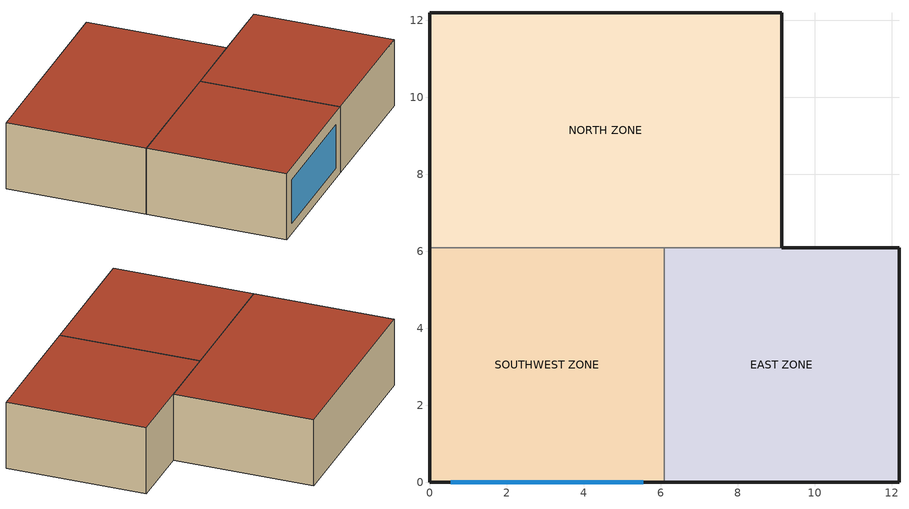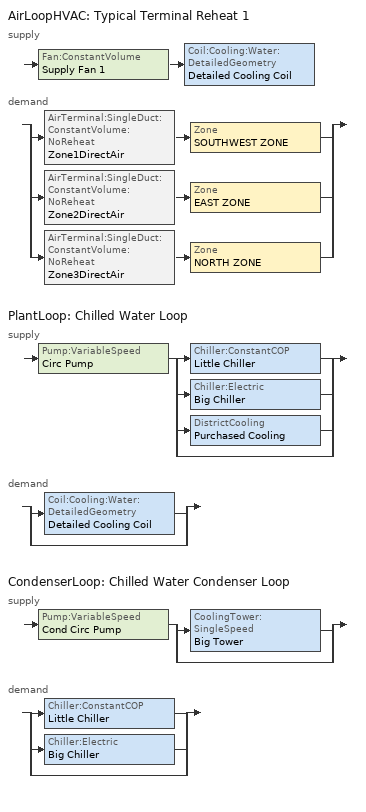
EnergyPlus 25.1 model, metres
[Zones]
SOUTHWEST ZONE
 floor adiabatic (FLOOR SLAB 8 IN): 0,0 0,6.1 6.1,6.1 6.1,0 z0
 wall outside (EXTWALL80): 0,6.1 0,0 6.1,0 z0:3.05
 wall to NORTH ZONE (PARTITION06): 6.1,6.1 0,6.1 z0:3.05
 wall to EAST ZONE (PARTITION06): 6.1,0 6.1,6.1 z0:3.05
 window (WIN-CON-LIGHT): 0.55,0 5.55,0 z0.5:2.5
 roof outside (ROOF34): 0,6.1 0,0 6.1,0 6.1,6.1 z3.05
EAST ZONE
 floor adiabatic (FLOOR SLAB 8 IN): 6.1,0 6.1,6.1 12.19,6.1 12.19,0 z0
 wall outside (EXTWALL80): 6.1,0 12.19,0 12.19,6.1 9.14,6.1 z0:3.05
 wall to NORTH ZONE (PARTITION06): 9.14,6.1 6.1,6.1 z0:3.05
 roof outside (ROOF34): 6.1,6.1 6.1,0 12.19,0 12.19,6.1 z3.05
NORTH ZONE
 floor adiabatic (FLOOR SLAB 8 IN): 0,6.1 0,12.19 9.14,12.19 9.14,6.1 z0
 wall outside (EXTWALL80): 9.14,6.1 9.14,12.19 0,12.19 0,6.1 z0:3.05
 roof outside (ROOF34): 0,12.19 0,6.1 9.14,6.1 9.14,12.19 z3.05
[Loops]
AirLoopHVAC 'Typical Terminal Reheat 1'
 supply: Fan:ConstantVolume 'Supply Fan 1' > Coil:Cooling:Water:DetailedGeometry 'Detailed Cooling Coil'
 demand: split
  | AirTerminal:SingleDuct:ConstantVolume:NoReheat 'Zone1DirectAir' > Zone 'SOUTHWEST ZONE'
  | AirTerminal:SingleDuct:ConstantVolume:NoReheat 'Zone2DirectAir' > Zone 'EAST ZONE'
  | AirTerminal:SingleDuct:ConstantVolume:NoReheat 'Zone3DirectAir' > Zone 'NORTH ZONE'
PlantLoop 'Chilled Water Loop'
 supply: Pump:VariableSpeed 'Circ Pump' > split
  | Chiller:ConstantCOP 'Little Chiller'
  | Chiller:Electric 'Big Chiller'
  | DistrictCooling 'Purchased Cooling'
  | bypass
 demand: split
  | Coil:Cooling:Water:DetailedGeometry 'Detailed Cooling Coil'
  | bypass
CondenserLoop 'Chilled Water Condenser Loop'
 supply: Pump:VariableSpeed 'Cond Circ Pump' > split
  | CoolingTower:SingleSpeed 'Big Tower'
  | bypass
 demand: split
  | Chiller:ConstantCOP 'Little Chiller'
  | Chiller:Electric 'Big Chiller'
  | bypass
[Building]
NONE: North Axis {deg}=0; Terrain=Suburbs; Loads Convergence Tolerance Value {W}=0.04; Temperature Convergence Tolerance Value {deltaC}=0.4; Solar Distribution=FullInteriorAndExterior; Maximum Number of Warmup Days=25; Minimum Number of Warmup Days=6
[Site:Location]
CHICAGO_IL_USA TMY2-94846: Latitude {deg}=41.78; Longitude {deg}=-87.75; Time Zone {hr}=-6; Elevation {m}=190
[SizingPeriod:DesignDay] Day of Month=21; Humidity Condition Type=Wetbulb; Barometric Pressure {Pa}=99063; Rain Indicator=No; Snow Indicator=No; Daylight Saving Time Indicator=No; Solar Model Indicator=ASHRAEClearSky
Name | Month | Day Type | Maximum Dry-Bulb Temperature {C} | Daily Dry-Bulb Temperature Range {deltaC} | Wetbulb or DewPoint at Maximum Dry-Bulb {C} | Wind Speed {m/s} | Wind Direction {deg} | Sky Clearness
CHICAGO_IL_USA Annual Heating 99% Design Conditions DB | 1 | WinterDesignDay | -17.3 | 0 | -17.3 | 4.9 | 270 | 0
CHICAGO_IL_USA Annual Cooling 1% Design Conditions DB/MCWB | 7 | SummerDesignDay | 31.5 | 10.7 | 23 | 5.3 | 230 | 1
[Site:GroundTemperature:BuildingSurface]
20.03, 20.03, 20.13, 20.3, 20.43, 20.52, 20.62, 20.77, 20.78, 20.55, 20.44, 20.2
[Material] Thermal Absorptance=0.9
Name | Roughness | Thickness {m} | Conductivity {W/m-K} | Density {kg/m3} | Specific Heat {J/kg-K} | Solar Absorptance | Visible Absorptance
A1 - 1 IN STUCCO | Smooth | 0.0253898 | 0.691831 | 1858.142 | 836.8 | 0.92 | 0.92
C4 - 4 IN COMMON BRICK | Rough | 0.101498 | 0.726422 | 1922.216 | 836.8 | 0.76 | 0.76
E1 - 3 / 4 IN PLASTER OR GYP BOARD | Smooth | 0.01905 | 0.726422 | 1601.846 | 836.8 | 0.92 | 0.92
C6 - 8 IN CLAY TILE | Smooth | 0.203302 | 0.570761 | 1121.292 | 836.8 | 0.82 | 0.82
C10 - 8 IN HW CONCRETE | MediumRough | 0.203302 | 1.729577 | 2242.585 | 836.8 | 0.65 | 0.65
E2 - 1 / 2 IN SLAG OR STONE | Rough | 0.0127102 | 1.435549 | 881.0155 | 1673.6 | 0.55 | 0.55
E3 - 3 / 8 IN FELT AND MEMBRANE | Rough | 0.00954024 | 0.190253 | 1121.292 | 1673.6 | 0.75 | 0.75
B5 - 1 IN DENSE INSULATION | VeryRough | 0.0253898 | 0.0432394 | 91.30524 | 836.8 | 0.5 | 0.5
C12 - 2 IN HW CONCRETE | MediumRough | 0.0509016 | 1.729577 | 2242.585 | 836.8 | 0.65 | 0.65
[WindowMaterial:Glazing]
WIN-LAY-GLASS-LIGHT: Optical Data Type=SpectralAverage; Thickness {m}=0.003; Solar Transmittance at Normal Incidence=0.9; Front Side Solar Reflectance at Normal Incidence=0.031; Back Side Solar Reflectance at Normal Incidence=0.031; Visible Transmittance at Normal Incidence=0.9; Front Side Visible Reflectance at Normal Incidence=0.05; Back Side Visible Reflectance at Normal Incidence=0.05; Infrared Transmittance at Normal Incidence=0; Front Side Infrared Hemispherical Emissivity=0.84; Back Side Infrared Hemispherical Emissivity=0.84; Conductivity {W/m-K}=0.9
[Construction]
EXTWALL80: A1 - 1 IN STUCCO, C4 - 4 IN COMMON BRICK, E1 - 3 / 4 IN PLASTER OR GYP BOARD
PARTITION06: E1 - 3 / 4 IN PLASTER OR GYP BOARD, C6 - 8 IN CLAY TILE, E1 - 3 / 4 IN PLASTER OR GYP BOARD
FLOOR SLAB 8 IN: C10 - 8 IN HW CONCRETE
ROOF34: E2 - 1 / 2 IN SLAG OR STONE, E3 - 3 / 8 IN FELT AND MEMBRANE, B5 - 1 IN DENSE INSULATION, C12 - 2 IN HW CONCRETE
WIN-CON-LIGHT: WIN-LAY-GLASS-LIGHT
[Zone] Type=1; Multiplier=1; Ceiling Height {m}=autocalculate; Volume {m3}=autocalculate
SOUTHWEST ZONE; EAST ZONE; NORTH ZONE
[People] Number of People Schedule=OFFICE OCCUPANCY; Number of People Calculation Method=people; Fraction Radiant=0.3; Activity Level Schedule=Activity Sch; Carbon Dioxide Generation Rate {m3/s-W}=3.82E-8; Mean Radiant Temperature Calculation Type=EnclosureAveraged; Work Efficiency Schedule=Work Eff Sch; Clothing Insulation Calculation Method=ClothingInsulationSchedule; Clothing Insulation Schedule=Clothing Sch; Air Velocity Schedule=Air Velo Sch; Thermal Comfort Model 1 Type=FANGER
Name | Zone or ZoneList or Space or SpaceList | Number of People
SOUTHWEST ZONE | SOUTHWEST ZONE | 3
EAST ZONE | EAST ZONE | 3
NORTH ZONE | NORTH ZONE | 4
[Lights] Schedule=OFFICE LIGHTING; Design Level Calculation Method=LightingLevel; Return Air Fraction=0; Fraction Radiant=0.2; Fraction Visible=0.2; Fraction Replaceable=0
Name | Zone or ZoneList or Space or SpaceList | Lighting Level {W}
EAST ZONE Lights 1 | EAST ZONE | 1464.375
NORTH ZONE Lights 1 | NORTH ZONE | 878.6252
[ElectricEquipment] Schedule=INTERMITTENT; Design Level Calculation Method=EquipmentLevel; Fraction Latent=0; Fraction Radiant=0.3; Fraction Lost=0
Name | Zone or ZoneList or Space or SpaceList | Design Level {W}
SOUTHWEST ZONE ElecEq 1 | SOUTHWEST ZONE | 2928.751
EAST ZONE ElecEq 1 | EAST ZONE | 1464.375
NORTH ZONE ElecEq 1 | NORTH ZONE | 2928.751
[ZoneControl:Thermostat] Control Type Schedule=Zone Control Type Sched; Control 1=Heating Setpoint with SB; Control 2=Cooling Setpoint with SB
Name | Zone or ZoneList
Zone 1 Thermostat | SOUTHWEST ZONE
Zone 2 Thermostat | EAST ZONE
Zone 3 Thermostat | NORTH ZONE
[ZoneControl:Thermostat:OperativeTemperature]
Thermostat=Zone 1 Thermostat; Radiative Fraction Input Mode=CONSTANT; Fixed Radiative Fraction=0.4
[ThermostatSetpoint:SingleHeating]
Heating Setpoint with SB: Setpoint Temperature Schedule=Heating Setpoints
[ThermostatSetpoint:SingleCooling]
Cooling Setpoint with SB: Setpoint Temperature Schedule=Cooling Setpoints
[ZoneHVAC:Baseboard:Convective:Electric] Availability Schedule=FanAndCoilAvailSched; Heating Design Capacity Method=HeatingDesignCapacity; Heating Design Capacity {W}=5000; Efficiency=0.97
Zone1Baseboard; Zone2Baseboard; Zone3Baseboard
[AirTerminal:SingleDuct:ConstantVolume:NoReheat] Availability Schedule=FanAndCoilAvailSched
Name | Maximum Air Flow Rate {m3/s}
Zone1DirectAir; Zone3DirectAir | 0.47
Zone2DirectAir | 0.36
[Zone equipment]
SOUTHWEST ZONE: Zone1DirectAir, Zone1Baseboard
EAST ZONE: Zone2DirectAir, Zone2Baseboard
NORTH ZONE: Zone3DirectAir, Zone3Baseboard
[Fan:ConstantVolume]
Supply Fan 1: Availability Schedule=FanAndCoilAvailSched; Fan Total Efficiency=0.7; Pressure Rise {Pa}=600; Maximum Flow Rate {m3/s}=1.3; Motor Efficiency=0.9; Motor In Airstream Fraction=1
[Coil:Cooling:Water:DetailedGeometry]
Detailed Cooling Coil: Availability Schedule=CoolingCoilAvailSched; Maximum Water Flow Rate {m3/s}=0.0011; Tube Outside Surface Area {m2}=6.23816; Total Tube Inside Area {m2}=6.20007; Fin Surface Area {m2}=101.716; Minimum Airflow Area {m2}=0.810606; Coil Depth {m}=0.165098; Fin Diameter {m}=0.435072; Fin Thickness {m}=0.00149998; Tube Inside Diameter {m}=0.01445; Tube Outside Diameter {m}=0.0158798; Tube Thermal Conductivity {W/m-K}=385.765; Fin Thermal Conductivity {W/m-K}=203.883; Fin Spacing {m}=0.00181429; Tube Depth Spacing {m}=0.0258998; Number of Tube Rows=6; Number of Tubes per Row=16
[Controller:WaterCoil]
Main Cooling Coil Controller: Control Variable=Temperature; Action=Reverse; Actuator Variable=FLOW; Controller Convergence Tolerance {deltaC}=0.1; Maximum Actuated Flow {m3/s}=0.0011; Minimum Actuated Flow {m3/s}=0
[AirLoopHVAC]
Typical Terminal Reheat 1: Design Supply Air Flow Rate {m3/s}=1.3
[Pump:VariableSpeed] Design Maximum Flow Rate {m3/s}=0.0011; Design Pump Head {Pa}=300000; Design Power Consumption {W}=500; Motor Efficiency=0.87; Fraction of Motor Inefficiencies to Fluid Stream=0; Coefficient 1 of the Part Load Performance Curve=0; Coefficient 2 of the Part Load Performance Curve=1; Coefficient 3 of the Part Load Performance Curve=0; Coefficient 4 of the Part Load Performance Curve=0; Design Minimum Flow Rate {m3/s}=0; Pump Control Type=INTERMITTENT
Circ Pump; Cond Circ Pump
[Chiller:Electric]
Big Chiller: Condenser Type=WaterCooled; Nominal Capacity {W}=45000; Nominal COP {W/W}=2.75; Minimum Part Load Ratio=0.15; Maximum Part Load Ratio=1; Optimum Part Load Ratio=0.65; Design Condenser Inlet Temperature {C}=29.44; Temperature Rise Coefficient=2.682759; Design Chilled Water Outlet Temperature {C}=6.667; Design Chilled Water Flow Rate {m3/s}=0.0011; Design Condenser Fluid Flow Rate {m3/s}=0.0005; Coefficient 1 of Capacity Ratio Curve=0.944836; Coefficient 2 of Capacity Ratio Curve=-0.0570088; Coefficient 3 of Capacity Ratio Curve=-0.00185486; Coefficient 1 of Power Ratio Curve=1.907846; Coefficient 2 of Power Ratio Curve=-1.20499; Coefficient 3 of Power Ratio Curve=0.263462; Coefficient 1 of Full Load Ratio Curve=0.03303; Coefficient 2 of Full Load Ratio Curve=0.6852; Coefficient 3 of Full Load Ratio Curve=0.2818; Chilled Water Outlet Temperature Lower Limit {C}=5; Chiller Flow Mode=LeavingSetpointModulated
[SetpointManager:Scheduled] Control Variable=Temperature
Name | Schedule | Setpoint Node or NodeList
Big Chiller Setpoint Manager | CW Loop Temp Schedule | Big Chiller Outlet Node
Little Chiller Setpoint Manager | CW Loop Temp Schedule | Little Chiller Outlet Node
Chilled Water Loop Setpoint Manager | CW Loop Temp Schedule | Chilled Water Loop Setpoint Node List
Supply Air Temp Manager | Seasonal Reset Supply Air Temp Sch | Supply Air Temp Nodes
[Chiller:ConstantCOP]
Little Chiller: Nominal Capacity {W}=25000; Nominal COP {W/W}=2.5; Design Chilled Water Flow Rate {m3/s}=0.0011; Design Condenser Water Flow Rate {m3/s}=0.0011; Condenser Type=WaterCooled; Chiller Flow Mode=LeavingSetpointModulated
[DistrictCooling]
Purchased Cooling: Nominal Capacity {W}=680000
[CoolingTower:SingleSpeed]
Big Tower: Design Water Flow Rate {m3/s}=0.0011; Design Air Flow Rate {m3/s}=16; Design Fan Power {W}=1000; Design U-Factor Times Area Value {W/K}=1750; Free Convection Regime Air Flow Rate {m3/s}=0; Free Convection Regime U-Factor Times Area Value {W/K}=0; Performance Input Method=UFactorTimesAreaAndDesignWaterFlowRate
[PlantLoop]
Chilled Water Loop: Fluid Type=Water; Plant Equipment Operation Scheme=CW Loop Operation; Maximum Loop Temperature {C}=98; Minimum Loop Temperature {C}=1; Maximum Loop Flow Rate {m3/s}=0.0011; Minimum Loop Flow Rate {m3/s}=0; Plant Loop Volume {m3}=autocalculate; Load Distribution Scheme=Optimal
[CondenserLoop]
Chilled Water Condenser Loop: Fluid Type=Water; Condenser Equipment Operation Scheme=Tower Loop Operation; Maximum Loop Temperature {C}=80; Minimum Loop Temperature {C}=10; Maximum Loop Flow Rate {m3/s}=0.0011; Minimum Loop Flow Rate {m3/s}=0; Condenser Loop Volume {m3}=autocalculate; Load Distribution Scheme=SequentialLoad
[SetpointManager:FollowOutdoorAirTemperature]
MyCondenserControl: Control Variable=Temperature; Reference Temperature Type=OutdoorAirWetBulb; Offset Temperature Difference {deltaC}=0; Maximum Setpoint Temperature {C}=80; Minimum Setpoint Temperature {C}=10; Setpoint Node or NodeList=Condenser Supply Outlet Node
[PlantEquipmentList]
Chiller Plant: Little Chiller
Chiller Plant and Purchased: Big Chiller, Purchased Cooling
Purchased Only: Purchased Cooling
All Chillers: Big Chiller, Little Chiller
[CondenserEquipmentList]
All Towers: Big Tower
[PlantEquipmentOperation:CoolingLoad] Load Range 1 Lower Limit {W}=0
Name | Load Range 1 Upper Limit {W} | Range 1 Equipment List | Load Range 2 Lower Limit {W} | Load Range 2 Upper Limit {W} | Range 2 Equipment List | Load Range 3 Lower Limit {W} | Load Range 3 Upper Limit {W} | Range 3 Equipment List
Peak Operation | 70000 | Chiller Plant | 70000 | 245000 | Chiller Plant and Purchased | 245000 | 500000 | Purchased Only
Off Peak Operation | 900000 | All Chillers
Year Round Tower Operation | 90000000 | All Towers
[PlantEquipmentOperationSchemes]
CW Loop Operation: Control Scheme 1=Peak Operation; Control Scheme 1 Schedule=On Peak; Control Scheme 2=Off Peak Operation; Control Scheme 2 Schedule=Off Peak
[CondenserEquipmentOperationSchemes]
Tower Loop Operation: Control Scheme 1=Year Round Tower Operation; Control Scheme 1 Schedule=ON
[AvailabilityManager:Scheduled]
Reheat System 1 Avail: Schedule=FanAndCoilAvailSched
[Schedule:Compact]
ACTIVITY SCH: Through: 12/31, For: AllDays, Until: 24:00, 131.8
WORK EFF SCH: Through: 12/31, For: AllDays, Until: 24:00, 0
CLOTHING SCH; ON: Through: 12/31, For: AllDays, Until: 24:00, 1
AIR VELO SCH: Through: 12/31, For: AllDays, Until: 24:00, 0.14
OFFICE OCCUPANCY: Through: 12/31, For: Weekdays, Until: 6:00, 0, Until: 7:00, 0.1, Until: 8:00, 0.5, Until: 12:00, 1, Until: 13:00, 0.5, Until: 16:00, 1, Until: 17:00, 0.5, Until: 18:00, 0.1, Until: 24:00, 0, For: Weekends Holiday SummerDesignDay WinterDesignDay CustomDay1 CustomDay2, Until: 24:00, 0
INTERMITTENT: Through: 12/31, For: Weekdays, Until: 8:00, 0, Until: 18:00, 1, Until: 24:00, 0, For: Weekends Holiday SummerDesignDay WinterDesignDay CustomDay1 CustomDay2, Until: 24:00, 0
OFFICE LIGHTING: Through: 12/31, For: Weekdays, Until: 6:00, 0.05, Until: 7:00, 0.2, Until: 17:00, 1, Until: 18:00, 0.5, Until: 24:00, 0.05, For: Weekends Holiday SummerDesignDay WinterDesignDay CustomDay1 CustomDay2, Until: 24:00, 0.05
ON PEAK: Through: 12/31, For: AllDays, Until: 9:00, 0, Until: 18:00, 1, Until: 24:00, 0
OFF PEAK: Through: 12/31, For: AllDays, Until: 9:00, 1, Until: 18:00, 0, Until: 24:00, 1
SEASONAL RESET SUPPLY AIR TEMP SCH: Through: 3/31, For: AllDays, Until: 24:00, 16, Through: 9/30, For: AllDays, Until: 24:00, 13, Through: 12/31, For: AllDays, Until: 24:00, 16
CW LOOP TEMP SCHEDULE: Through: 12/31, For: AllDays, Until: 24:00, 6.67
FANANDCOILAVAILSCHED: Through: 3/31, For: AllDays, Until: 24:00, 1, Through: 9/30, For: Weekdays, Until: 7:00, 0, Until: 17:00, 1, Until: 24:00, 0, For: Weekends Holiday, Until: 24:00, 0, For: SummerDesignDay WinterDesignDay, Until: 7:00, 0, Until: 17:00, 1, Until: 24:00, 0, For: CustomDay1 CustomDay2, Until: 24:00, 0, Through: 12/31, For: AllDays, Until: 24:00, 1
COOLINGCOILAVAILSCHED: Through: 3/31, For: AllDays, Until: 24:00, 0, Through: 9/30, For: Weekdays, Until: 7:00, 0, Until: 17:00, 1, Until: 24:00, 0, For: Weekends Holiday, Until: 24:00, 0, For: SummerDesignDay WinterDesignDay, Until: 7:00, 0, Until: 17:00, 1, Until: 24:00, 0, For: CustomDay1 CustomDay2, Until: 24:00, 0, Through: 12/31, For: AllDays, Until: 24:00, 0
HEATING SETPOINTS: Through: 12/31, For: AllDays, Until: 7:00, 15, Until: 17:00, 20, Until: 24:00, 15
COOLING SETPOINTS: Through: 12/31, For: AllDays, Until: 7:00, 30, Until: 17:00, 24, Until: 24:00, 30
ZONE CONTROL TYPE SCHED: Through: 3/31, For: AllDays, Until: 24:00, 1, Through: 9/30, For: AllDays, Until: 24:00, 2, Through: 12/31, For: AllDays, Until: 24:00, 1
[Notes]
BaseBoardElectric.idf
Basic file description:  1 story building divided into 3 interior conditioned zones. Roof with no plenum.
No ground contact with floor.
Highlights:              Example of convective electric baseboard model
Simulation Location/Run: CHICAGO_IL_USA TMY2-94846, 2 design days, 2 run periods,
Run Control executes the design days only.
Location:                Chicago, IL
Design Days:             CHICAGO_IL_USA Annual Heating 99% Design Conditions DB, MaxDB= -17.3°C
CHICAGO_IL_USA Annual Cooling 1% Design Conditions, MaxDB=  31.5°C MCWB=  23.0°C
Run Period (Weather File): Winter 1/14, Summer 7/7, CHICAGO_IL_USA TMY2-94846
Run Control:             No Zone or System sizing required (design days only, see RUN CONTROL object)
Building: Single floor rectangular L-shaped building 40 ft south wall, 40 ft west wall, zone height 10 feet.
There is a single window in the West Zone south wall. The walls are 1 in stucco over 4 in common brick
and gypboard. The roof is a built up roof with 1/2 in stone over 3/8 in felt over 1 in dense insulation
supported by 2 in heavy weight concrete. The window is single pane 3mm clear.
The window to wall ratio is approximately 0.07.
The building is oriented due north.
Floor Area:        130.1 m2 (1403 ft2)
Number of Stories: 1
Zone Description Details:
|     Southwest      |         East           |    window = *
Internal gains description:     ZONE Southwest - lighting is 0 watts, equip is 2928.751 watts, 3 occupants
Internal gains description:     ZONE North     - lighting is 878.6252 watts, equip is 2928.751 watts, 4 occupants
Internal gains description:     ZONE East      - lighting is 1464.375 watts, equip is 1464.375 watts, 3 occupants
Interzone Surfaces:             3 interzone surfaces (see diagram)
Internal Mass:                  None
Windows:                        1 - single pane clear 3mm glass
Detached Shading:               None
Daylight:                       None
Natural Ventilation:            None
Compact Schedules:              Yes/Complete
Solair Distribution:            FullInteriorAndExterior
HVAC:                           3 zone terminal reheat system using single constant volume air loop. Central chilled
water coil scheduled to provide 16 C winter and 13 C summer supply air temperature.
Terminal reheat coils trim supply air temperature to meet zone thermostat set point.
Thermostat setting at 20 C in winter with 15 C set back temperature, 24 C in summer
with 30 C set back temperature. Cooling coil off in winter, reheat coil on all year.  With
convective electric baseboard heaters in the zones.
Zonal Equipment:                AirTerminal:SingleDuct:ConstantVolume:Reheat
Central Air Handling Equipment: Yes
System Equipment Autosize:      No (chilled water, condenser, and hot water loop volumes are autosized)
Purchased Cooling:              No
Purchased Heating:              No
Purchased Chilled Water:        Yes (only used if alternate priority control equipment list is selected)
Purchased Hot Water:            Yes
Coils:                          Coil:Cooling:Water:DetailedGeometry
Pumps:                          Pump:VariableSpeed
Boilers:                        None
Chillers:                       Chiller:Electric (PlantEquipmentOperation:CoolingLoad set up for electric chiller only)
Chiller:ConstantCOP or DistrictCooling may be used if desired in various
combinations by changing priority control equipment list name in
PlantEquipmentOperation:CoolingLoad object.
Towers:                         CoolingTower:SingleSpeed
Standard Reports:               None
Timestep or Hourly Variables:   Timestep
Time bins Report:               None
HTML Report:                    None
Environmental Emissions:        None
Utility Tariffs:                None
